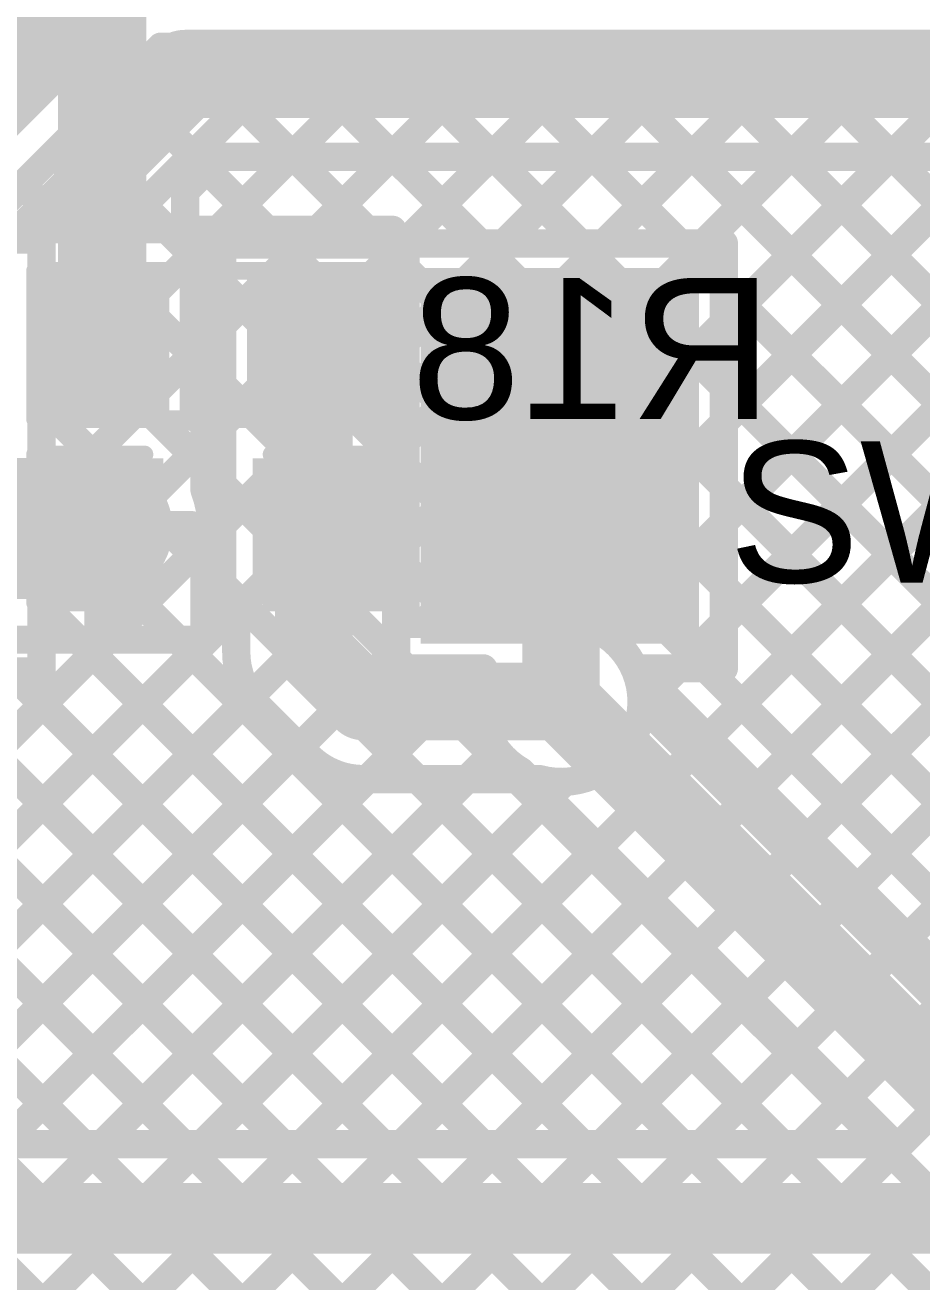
# Model space of a CAD drawing. Header units: millimetres. Extents: x 0 to 214, y 0 to 214.
# Drawn here: x 0.9474 to 1.2014, y 3.402 to 3.7581 of the extents above; entities that cross this region are included whole.
import ezdxf

# ---------------------------------------------------------------- set-up
doc = ezdxf.new("R2010")
doc.units = ezdxf.units.MM
doc.header["$MEASUREMENT"] = 0
for name, color, linetype in [('BottomLayer', 5, 'Continuous'), ('BottomOverlay', 54, 'Continuous'), ('BottomPaste', 16, 'Continuous'), ('BottomSolder', 6, 'Continuous'), ('TopLayer', 1, 'Continuous'), ('TopOverlay', 2, 'Continuous'), ('TopPaste', 8, 'Continuous'), ('TopSolder', 216, 'Continuous'), ('ViaHoleLayer', 16, 'Continuous')]:
    doc.layers.add(name, color=color, linetype=linetype)
doc.styles.add('Arial', font='', dxfattribs={"height": 0.2})
doc.styles.get('Arial').set_extended_font_data('Arial')

# ---------------------------------------------------------------- blocks, each defined once
blk = doc.blocks.new('TL3300CF160Q_186')
at = {"layer": 'TopLayer'}
blk.add_hatch(color=1, dxfattribs=at).paths.add_polyline_path([(-0.25591, -0.13386), (-0.35433, -0.13386), (-0.35433, -0.06299), (-0.25591, -0.06299)])
at = {"layer": 'TopPaste'}
blk.add_hatch(color=8, dxfattribs=at).paths.add_polyline_path([(-0.25591, -0.13386), (-0.35433, -0.13386), (-0.35433, -0.06299), (-0.25591, -0.06299)])
at = {"layer": 'TopSolder'}
blk.add_hatch(color=216, dxfattribs=at).paths.add_polyline_path([(-0.25191, -0.13786), (-0.35833, -0.13786), (-0.35833, -0.05899), (-0.25191, -0.05899)])
at = {"layer": 'TopOverlay', "const_width": 0.00787}
blk.add_lwpolyline([(-0.24098, 0.05284), (-0.241, -0.051)], dxfattribs=at)
at = {"layer": 'TopOverlay', "const_width": 0.00394}
for points in [[(-0.24295, 0.05284, 1), (-0.23902, 0.05284, 1)], [(-0.24297, -0.051, 1), (-0.23903, -0.051, 1)]]:
    blk.add_lwpolyline(points, format="xyb", close=True, dxfattribs=at)
blk = doc.blocks.new('RES_0603_B_229')
at = {"layer": 'BottomLayer'}
for points in [[(-0.045, -0.0175), (-0.045, 0.0175), (-0.015, 0.0175), (-0.015, -0.0175)], [(0.015, -0.0175), (0.015, 0.0175), (0.045, 0.0175), (0.045, -0.0175)]]:
    blk.add_hatch(color=5, dxfattribs=at).paths.add_polyline_path(points)
at = {"layer": 'BottomPaste'}
for points in [[(-0.045, -0.0175), (-0.045, 0.0175), (-0.015, 0.0175), (-0.015, -0.0175)], [(0.015, -0.0175), (0.015, 0.0175), (0.045, 0.0175), (0.045, -0.0175)]]:
    blk.add_hatch(color=16, dxfattribs=at).paths.add_polyline_path(points)
at = {"layer": 'BottomSolder'}
for points in [[(-0.049, -0.0215), (-0.049, 0.0215), (-0.011, 0.0215), (-0.011, -0.0215)], [(0.011, -0.0215), (0.011, 0.0215), (0.049, 0.0215), (0.049, -0.0215)]]:
    blk.add_hatch(color=6, dxfattribs=at).paths.add_polyline_path(points)
at = {"layer": 'BottomOverlay', "const_width": 0.005}
for points in [[(-0.049, 0.021), (-0.049, -0.021)], [(0.049, 0.021), (-0.049, 0.021)], [(0.049, 0.021), (0.049, -0.021)], [(0.049, -0.021), (-0.049, -0.021)]]:
    blk.add_lwpolyline(points, dxfattribs=at)
at = {"layer": 'BottomOverlay', "const_width": 0.0025}
for points in [[(-0.05025, 0.021, 1), (-0.04775, 0.021, 1)], [(-0.05025, 0.021, 1), (-0.04775, 0.021, 1)], [(0.04775, 0.021, 1), (0.05025, 0.021, 1)], [(0.04775, 0.021, 1), (0.05025, 0.021, 1)], [(-0.05025, -0.021, 1), (-0.04775, -0.021, 1)], [(-0.05025, -0.021, 1), (-0.04775, -0.021, 1)], [(0.04775, -0.021, 1), (0.05025, -0.021, 1)], [(0.04775, -0.021, 1), (0.05025, -0.021, 1)]]:
    blk.add_lwpolyline(points, format="xyb", close=True, dxfattribs=at)
blk = doc.blocks.new('C__0603_B_282')
at = {"layer": 'BottomLayer'}
for points in [[(-0.045, -0.0175), (-0.045, 0.0175), (-0.015, 0.0175), (-0.015, -0.0175)], [(0.015, -0.0175), (0.015, 0.0175), (0.045, 0.0175), (0.045, -0.0175)]]:
    blk.add_hatch(color=5, dxfattribs=at).paths.add_polyline_path(points)
at = {"layer": 'BottomPaste'}
for points in [[(-0.045, -0.0175), (-0.045, 0.0175), (-0.015, 0.0175), (-0.015, -0.0175)], [(0.015, -0.0175), (0.015, 0.0175), (0.045, 0.0175), (0.045, -0.0175)]]:
    blk.add_hatch(color=16, dxfattribs=at).paths.add_polyline_path(points)
at = {"layer": 'BottomSolder'}
for points in [[(-0.04736, -0.01986), (-0.04736, 0.01986), (-0.01264, 0.01986), (-0.01264, -0.01986)], [(0.01264, -0.01986), (0.01264, 0.01986), (0.04736, 0.01986), (0.04736, -0.01986)]]:
    blk.add_hatch(color=6, dxfattribs=at).paths.add_polyline_path(points)
at = {"layer": 'BottomOverlay', "const_width": 0.005}
for points in [[(-0.049, -0.021), (-0.049, 0.021)], [(-0.049, 0.021), (-0.018, 0.021)], [(0.018, 0.021), (0.049, 0.021)], [(0.049, -0.021), (0.049, 0.021)], [(-0.049, -0.021), (-0.018, -0.021)], [(0.018, -0.021), (0.049, -0.021)]]:
    blk.add_lwpolyline(points, dxfattribs=at)
at = {"layer": 'BottomOverlay', "const_width": 0.0025}
for points in [[(-0.05025, 0.021, 1), (-0.04775, 0.021, 1)], [(-0.05025, 0.021, 1), (-0.04775, 0.021, 1)], [(-0.01925, 0.021, 1), (-0.01675, 0.021, 1)], [(0.01675, 0.021, 1), (0.01925, 0.021, 1)], [(0.04775, 0.021, 1), (0.05025, 0.021, 1)], [(0.04775, 0.021, 1), (0.05025, 0.021, 1)], [(-0.05025, -0.021, 1), (-0.04775, -0.021, 1)], [(-0.05025, -0.021, 1), (-0.04775, -0.021, 1)], [(-0.01925, -0.021, 1), (-0.01675, -0.021, 1)], [(0.01675, -0.021, 1), (0.01925, -0.021, 1)], [(0.04775, -0.021, 1), (0.05025, -0.021, 1)], [(0.04775, -0.021, 1), (0.05025, -0.021, 1)]]:
    blk.add_lwpolyline(points, format="xyb", close=True, dxfattribs=at)

msp = doc.modelspace()

# ---------------------------------------------------------------- hatches: boundary and pattern name
at = {"layer": 'BottomLayer'}
h = msp.add_hatch(color=5, dxfattribs=at)
edge = h.paths.add_edge_path()
edge.add_arc((1.09916, 3.56645), 0.01181, 0, 360)
at = {"layer": 'TopLayer'}
h = msp.add_hatch(color=1, dxfattribs=at)
edge = h.paths.add_edge_path()
edge.add_arc((1.09916, 3.56645), 0.01181, 0, 360)
at = {"layer": 'ViaHoleLayer'}
h = msp.add_hatch(color=16, dxfattribs=at)
edge = h.paths.add_edge_path()
edge.add_arc((1.09916, 3.56645), 0.00591, 0, 360)

# ---------------------------------------------------------------- linework, layer by layer
at = {"layer": 'BottomLayer'}
for points, const_width in [([(0.96916, 3.72073), (0.96916, 3.77884)], 0.025), ([(0.96916, 3.72073), (0.9927, 3.74427)], 0.025), ([(0.9927, 3.74427), (1.4487, 3.74427)], 0.025), ([(0.9676, 3.71917), (0.96916, 3.72073)], 0.025), ([(0.96916, 3.66745), (0.96916, 3.72073)], 0.025), ([(0.756, 3.11474), (1.36203, 3.72077)], 0.008), ([(0.756, 3.08646), (1.39032, 3.72077)], 0.008), ([(0.756, 3.14302), (1.33375, 3.72077)], 0.008), ([(0.756, 3.17131), (1.30547, 3.72077)], 0.008), ([(0.99266, 3.711), (1.00243, 3.72077)], 0.008), ([(0.99516, 3.69331), (1.02262, 3.72077)], 0.008), ([(1.00243, 3.72077), (1.43897, 3.72077)], 0.008), ([(1.02351, 3.72077), (1.04834, 3.69595)], 0.008), ([(1.02608, 3.69595), (1.05091, 3.72077)], 0.008), ([(1.0518, 3.72077), (1.3305, 3.44207)], 0.008), ([(1.05436, 3.69595), (1.07919, 3.72077)], 0.008), ([(1.05516, 3.66845), (1.10747, 3.72077)], 0.008), ([(1.05516, 3.64017), (1.13576, 3.72077)], 0.008), ([(1.05516, 3.61189), (1.16404, 3.72077)], 0.008), ([(1.06, 3.58845), (1.19233, 3.72077)], 0.008), ([(1.08008, 3.72077), (1.3305, 3.47036)], 0.008), ([(1.08828, 3.58845), (1.22061, 3.72077)], 0.008), ([(1.10837, 3.72077), (1.33171, 3.49743)], 0.008), ([(1.11283, 3.58471), (1.2489, 3.72077)], 0.008), ([(1.12195, 3.56554), (1.27718, 3.72077)], 0.008), ([(1.13665, 3.72077), (1.34551, 3.51191)], 0.008), ([(1.16494, 3.72077), (1.4445, 3.44121)], 0.008), ([(1.19322, 3.72077), (1.4445, 3.46949)], 0.008), ([(0.99883, 3.71717), (1.02006, 3.69595)], 0.008), ([(0.99266, 3.69595), (0.99266, 3.711)], 0.008), ([(0.99516, 3.64695), (0.99516, 3.69595)], 0.008), ([(0.99516, 3.69256), (1.00316, 3.68456)], 0.008), ([(1.00316, 3.69595), (1.05516, 3.69595)], 0.008), ([(1.00316, 3.64395), (1.00316, 3.69595)], 0.008), ([(1.05516, 3.64395), (1.05516, 3.69595)], 0.008), ([(1.05516, 3.68913), (1.3305, 3.41379)], 0.008), ([(0.99516, 3.66502), (1.00316, 3.67302)], 0.008), ([(1.02916, 3.61545), (1.02916, 3.66745)], 0.022), ([(0.99516, 3.66428), (1.00316, 3.65628)], 0.008), ([(1.05516, 3.66085), (1.3305, 3.3855)], 0.008), ([(0.99816, 3.6264), (0.99816, 3.64695)], 0.008), ([(0.99816, 3.63974), (1.00316, 3.64474)], 0.008), ([(1.00316, 3.63895), (1.00316, 3.64395)], 0.008), ([(1.00316, 3.63895), (1.00316, 3.64395)], 0.008), ([(1.05516, 3.63895), (1.05516, 3.64395)], 0.008), ([(1.05516, 3.63895), (1.05516, 3.64395)], 0.008), ([(1.00316, 3.58695), (1.00316, 3.63895)], 0.008), ([(1.05516, 3.58845), (1.05516, 3.63895)], 0.008), ([(0.99816, 3.63299), (1.00316, 3.62799)], 0.008), ([(1.05516, 3.63256), (1.09847, 3.58925)], 0.008), ([(0.85057, 3.61545), (0.96916, 3.61545)], 0.04), ([(1.02916, 3.58045), (1.02916, 3.61545)], 0.022), ([(0.756, 3.05817), (1.31748, 3.61965)], 0.008), ([(0.96916, 3.61545), (0.99416, 3.61545)], 0.01), ([(0.96916, 3.58795), (0.96916, 3.61545)], 0.01), ([(1.00009, 3.61339), (1.00316, 3.61645)], 0.008), ([(0.99816, 3.58395), (0.99816, 3.60449)], 0.008), ([(0.99822, 3.60465), (1.00316, 3.59971)], 0.008), ([(1.05516, 3.60428), (1.07099, 3.58845)], 0.008), ([(0.756, 3.02989), (1.32321, 3.5971)], 0.008), ([(0.756, 3.34101), (1.00316, 3.58817)], 0.008), ([(0.756, 3.0016), (1.33996, 3.58556)], 0.008), ([(1.00316, 3.58695), (1.00716, 3.58695)], 0.008), ([(1.00716, 3.58045), (1.00716, 3.58695)], 0.008), ([(1.02916, 3.58045), (1.04316, 3.56645)], 0.022), ([(1.05516, 3.58845), (1.09313, 3.58845)], 0.008), ([(0.756, 2.97332), (1.36713, 3.58445)], 0.008), ([(0.756, 3.3693), (0.97065, 3.58395)], 0.008), ([(0.7648, 3.5835), (1.3305, 3.01781)], 0.008), ([(0.79309, 3.5835), (1.3305, 3.04609)], 0.008), ([(0.82137, 3.5835), (1.3305, 3.07438)], 0.008), ([(0.84966, 3.5835), (1.3305, 3.10266)], 0.008), ([(0.877, 3.58445), (1.3305, 3.13094)], 0.008), ([(0.90528, 3.58445), (1.3305, 3.15923)], 0.008), ([(0.93357, 3.58445), (1.3305, 3.18751)], 0.008), ([(0.94016, 3.58395), (0.99816, 3.58395)], 0.008), ([(0.96235, 3.58395), (1.3305, 3.2158)], 0.008), ([(0.99064, 3.58395), (1.3305, 3.24408)], 0.008), ([(1.04316, 3.56645), (1.09916, 3.56645)], 0.022), ([(0.756, 3.31273), (1.01112, 3.56785)], 0.008), ([(1.01364, 3.56485), (1.02756, 3.55093)], 0.008), ([(1.12196, 3.56576), (1.3305, 3.35722)], 0.008), ([(0.756, 3.28445), (1.02502, 3.55347)], 0.008), ([(1.1119, 3.54753), (1.3305, 3.32893)], 0.008), ([(0.756, 3.22788), (1.07257, 3.54445)], 0.008), ([(0.756, 3.25616), (1.04428, 3.54445)], 0.008), ([(0.756, 3.19959), (1.10006, 3.54365)], 0.008), ([(1.04316, 3.54445), (1.09313, 3.54445)], 0.008), ([(1.05842, 3.54445), (1.3305, 3.27237)], 0.008), ([(1.0867, 3.54445), (1.3305, 3.30065)], 0.008)]:
    msp.add_lwpolyline(points, dxfattribs=dict(at, const_width=const_width))
for points, const_width in [([(0.98645, 3.74427, 1), (0.99895, 3.74427, 1)], 0.0125), ([(0.98645, 3.74427, 1), (0.99895, 3.74427, 1)], 0.0125), ([(0.96291, 3.72073, 1), (0.97541, 3.72073, 1)], 0.0125), ([(0.96291, 3.72073, 1), (0.97541, 3.72073, 1)], 0.0125), ([(0.96291, 3.72073, 1), (0.97541, 3.72073, 1)], 0.0125), ([(0.96291, 3.72073, 1), (0.97541, 3.72073, 1)], 0.0125), ([(0.96135, 3.71917, 1), (0.97385, 3.71917, 1)], 0.0125), ([(1.00043, 3.72077, 1), (1.00443, 3.72077, 1)], 0.004), ([(1.00043, 3.72077, 1), (1.00443, 3.72077, 1)], 0.004), ([(1.02062, 3.72077, 1), (1.02462, 3.72077, 1)], 0.004), ([(1.02151, 3.72077, 1), (1.02551, 3.72077, 1)], 0.004), ([(1.04891, 3.72077, 1), (1.05291, 3.72077, 1)], 0.004), ([(1.0498, 3.72077, 1), (1.0538, 3.72077, 1)], 0.004), ([(1.07719, 3.72077, 1), (1.08119, 3.72077, 1)], 0.004), ([(1.07808, 3.72077, 1), (1.08208, 3.72077, 1)], 0.004), ([(1.10547, 3.72077, 1), (1.10947, 3.72077, 1)], 0.004), ([(1.10637, 3.72077, 1), (1.11037, 3.72077, 1)], 0.004), ([(1.13376, 3.72077, 1), (1.13776, 3.72077, 1)], 0.004), ([(1.13465, 3.72077, 1), (1.13865, 3.72077, 1)], 0.004), ([(1.16204, 3.72077, 1), (1.16604, 3.72077, 1)], 0.004), ([(1.16294, 3.72077, 1), (1.16694, 3.72077, 1)], 0.004), ([(1.19033, 3.72077, 1), (1.19433, 3.72077, 1)], 0.004), ([(1.19122, 3.72077, 1), (1.19522, 3.72077, 1)], 0.004), ([(0.99683, 3.71717, 1), (1.00083, 3.71717, 1)], 0.004), ([(0.99066, 3.711, 1), (0.99466, 3.711, 1)], 0.004), ([(0.99066, 3.711, 1), (0.99466, 3.711, 1)], 0.004), ([(0.99066, 3.69595, 1), (0.99466, 3.69595, 1)], 0.004), ([(0.99316, 3.69595, 1), (0.99716, 3.69595, 1)], 0.004), ([(0.99316, 3.69331, 1), (0.99716, 3.69331, 1)], 0.004), ([(0.99316, 3.69256, 1), (0.99716, 3.69256, 1)], 0.004), ([(1.00116, 3.69595, 1), (1.00516, 3.69595, 1)], 0.004), ([(1.00116, 3.69595, 1), (1.00516, 3.69595, 1)], 0.004), ([(1.01806, 3.69595, 1), (1.02206, 3.69595, 1)], 0.004), ([(1.02408, 3.69595, 1), (1.02808, 3.69595, 1)], 0.004), ([(1.04634, 3.69595, 1), (1.05034, 3.69595, 1)], 0.004), ([(1.05236, 3.69595, 1), (1.05636, 3.69595, 1)], 0.004), ([(1.05316, 3.69595, 1), (1.05716, 3.69595, 1)], 0.004), ([(1.05316, 3.69595, 1), (1.05716, 3.69595, 1)], 0.004), ([(1.05316, 3.68913, 1), (1.05716, 3.68913, 1)], 0.004), ([(1.00116, 3.68456, 1), (1.00516, 3.68456, 1)], 0.004), ([(0.96291, 3.66745, 1), (0.97541, 3.66745, 1)], 0.0125), ([(1.00116, 3.67302, 1), (1.00516, 3.67302, 1)], 0.004), ([(1.02366, 3.66745, 1), (1.03466, 3.66745, 1)], 0.011), ([(1.05316, 3.66845, 1), (1.05716, 3.66845, 1)], 0.004), ([(0.99316, 3.66502, 1), (0.99716, 3.66502, 1)], 0.004), ([(0.99316, 3.66428, 1), (0.99716, 3.66428, 1)], 0.004), ([(1.05316, 3.66085, 1), (1.05716, 3.66085, 1)], 0.004), ([(1.00116, 3.65628, 1), (1.00516, 3.65628, 1)], 0.004), ([(0.99316, 3.64695, 1), (0.99716, 3.64695, 1)], 0.004), ([(0.99616, 3.64695, 1), (1.00016, 3.64695, 1)], 0.004), ([(1.00116, 3.64474, 1), (1.00516, 3.64474, 1)], 0.004), ([(1.00116, 3.64395, 1), (1.00516, 3.64395, 1)], 0.004), ([(1.00116, 3.64395, 1), (1.00516, 3.64395, 1)], 0.004), ([(1.00116, 3.64395, 1), (1.00516, 3.64395, 1)], 0.004), ([(1.05316, 3.64395, 1), (1.05716, 3.64395, 1)], 0.004), ([(1.05316, 3.64395, 1), (1.05716, 3.64395, 1)], 0.004), ([(1.05316, 3.64395, 1), (1.05716, 3.64395, 1)], 0.004), ([(0.99616, 3.63974, 1), (1.00016, 3.63974, 1)], 0.004), ([(1.05316, 3.64017, 1), (1.05716, 3.64017, 1)], 0.004), ([(1.00116, 3.63895, 1), (1.00516, 3.63895, 1)], 0.004), ([(1.00116, 3.63895, 1), (1.00516, 3.63895, 1)], 0.004), ([(1.00116, 3.63895, 1), (1.00516, 3.63895, 1)], 0.004), ([(1.05316, 3.63895, 1), (1.05716, 3.63895, 1)], 0.004), ([(1.05316, 3.63895, 1), (1.05716, 3.63895, 1)], 0.004), ([(1.05316, 3.63895, 1), (1.05716, 3.63895, 1)], 0.004), ([(0.99616, 3.63299, 1), (1.00016, 3.63299, 1)], 0.004), ([(1.05316, 3.63256, 1), (1.05716, 3.63256, 1)], 0.004), ([(0.95916, 3.61545, 1), (0.97916, 3.61545, 1)], 0.02), ([(0.99616, 3.6264, 1), (1.00016, 3.6264, 1)], 0.004), ([(0.99616, 3.6264, 1), (1.00016, 3.6264, 1)], 0.004), ([(1.00116, 3.62799, 1), (1.00516, 3.62799, 1)], 0.004), ([(1.02366, 3.61545, 1), (1.03466, 3.61545, 1)], 0.011), ([(1.02366, 3.61545, 1), (1.03466, 3.61545, 1)], 0.011), ([(0.96666, 3.61545, 1), (0.97166, 3.61545, 1)], 0.005), ([(0.96666, 3.61545, 1), (0.97166, 3.61545, 1)], 0.005), ([(0.99166, 3.61545, 1), (0.99666, 3.61545, 1)], 0.005), ([(0.99816, 3.61545, 1), (1.00216, 3.61545, 1)], 0.004), ([(0.99816, 3.61545, 1), (1.00216, 3.61545, 1)], 0.004), ([(1.00116, 3.61645, 1), (1.00516, 3.61645, 1)], 0.004), ([(0.99809, 3.61339, 1), (1.00209, 3.61339, 1)], 0.004), ([(1.05316, 3.61189, 1), (1.05716, 3.61189, 1)], 0.004), ([(0.99616, 3.60449, 1), (1.00016, 3.60449, 1)], 0.004), ([(0.99616, 3.60449, 1), (1.00016, 3.60449, 1)], 0.004), ([(0.99622, 3.60465, 1), (1.00022, 3.60465, 1)], 0.004), ([(1.05316, 3.60428, 1), (1.05716, 3.60428, 1)], 0.004), ([(1.00116, 3.59971, 1), (1.00516, 3.59971, 1)], 0.004), ([(1.09647, 3.58925, 1), (1.10047, 3.58925, 1)], 0.004), ([(0.96666, 3.58795, 1), (0.97166, 3.58795, 1)], 0.005), ([(1.00116, 3.58817, 1), (1.00516, 3.58817, 1)], 0.004), ([(1.00116, 3.58695, 1), (1.00516, 3.58695, 1)], 0.004), ([(1.00116, 3.58695, 1), (1.00516, 3.58695, 1)], 0.004), ([(1.00516, 3.58695, 1), (1.00916, 3.58695, 1)], 0.004), ([(1.00516, 3.58695, 1), (1.00916, 3.58695, 1)], 0.004), ([(1.02366, 3.58045, 1), (1.03466, 3.58045, 1)], 0.011), ([(1.02366, 3.58045, 1), (1.03466, 3.58045, 1)], 0.011), ([(1.05316, 3.58845, 1), (1.05716, 3.58845, 1)], 0.004), ([(1.05316, 3.58845, 1), (1.05716, 3.58845, 1)], 0.004), ([(1.058, 3.58845, 1), (1.062, 3.58845, 1)], 0.004), ([(1.06899, 3.58845, 1), (1.07299, 3.58845, 1)], 0.004), ([(1.08628, 3.58845, 1), (1.09028, 3.58845, 1)], 0.004), ([(1.09113, 3.58845, 1), (1.09513, 3.58845, 1)], 0.004), ([(1.09113, 3.58845, 1), (1.09513, 3.58845, 1)], 0.004), ([(0.96035, 3.58395, 1), (0.96435, 3.58395, 1)], 0.004), ([(0.96865, 3.58395, 1), (0.97265, 3.58395, 1)], 0.004), ([(0.98864, 3.58395, 1), (0.99264, 3.58395, 1)], 0.004), ([(0.99616, 3.58395, 1), (1.00016, 3.58395, 1)], 0.004), ([(0.99616, 3.58395, 1), (1.00016, 3.58395, 1)], 0.004), ([(1.11083, 3.58471, 1), (1.11483, 3.58471, 1)], 0.004), ([(1.00516, 3.58045, 1), (1.00916, 3.58045, 1)], 0.004), ([(1.00516, 3.58045, 1), (1.00916, 3.58045, 1)], 0.004), ([(1.00516, 3.58045, 1), (1.00916, 3.58045, 1)], 0.004), ([(1.03766, 3.56645, 1), (1.04866, 3.56645, 1)], 0.011), ([(1.03766, 3.56645, 1), (1.04866, 3.56645, 1)], 0.011), ([(1.09366, 3.56645, 1), (1.10466, 3.56645, 1)], 0.011), ([(1.00912, 3.56785, 1), (1.01312, 3.56785, 1)], 0.004), ([(1.0116, 3.56489, 1), (1.0156, 3.56489, 1)], 0.004), ([(1.01164, 3.56485, 1), (1.01564, 3.56485, 1)], 0.004), ([(1.01164, 3.56485, 1), (1.01564, 3.56485, 1)], 0.004), ([(1.11995, 3.56554, 1), (1.12395, 3.56554, 1)], 0.004), ([(1.11996, 3.56576, 1), (1.12396, 3.56576, 1)], 0.004), ([(1.11997, 3.56645, 1), (1.12397, 3.56645, 1)], 0.004), ([(1.11997, 3.56645, 1), (1.12397, 3.56645, 1)], 0.004), ([(1.02302, 3.55347, 1), (1.02702, 3.55347, 1)], 0.004), ([(1.02556, 3.55093, 1), (1.02956, 3.55093, 1)], 0.004), ([(1.02556, 3.55093, 1), (1.02956, 3.55093, 1)], 0.004), ([(1.0256, 3.55089, 1), (1.0296, 3.55089, 1)], 0.004), ([(1.1099, 3.54753, 1), (1.1139, 3.54753, 1)], 0.004), ([(1.04116, 3.54445, 1), (1.04516, 3.54445, 1)], 0.004), ([(1.04116, 3.54445, 1), (1.04516, 3.54445, 1)], 0.004), ([(1.04116, 3.54445, 1), (1.04516, 3.54445, 1)], 0.004), ([(1.04228, 3.54445, 1), (1.04628, 3.54445, 1)], 0.004), ([(1.05642, 3.54445, 1), (1.06042, 3.54445, 1)], 0.004), ([(1.07057, 3.54445, 1), (1.07457, 3.54445, 1)], 0.004), ([(1.0847, 3.54445, 1), (1.0887, 3.54445, 1)], 0.004), ([(1.09113, 3.54445, 1), (1.09513, 3.54445, 1)], 0.004), ([(1.09113, 3.54445, 1), (1.09513, 3.54445, 1)], 0.004), ([(1.09806, 3.54365, 1), (1.10206, 3.54365, 1)], 0.004)]:
    msp.add_lwpolyline(points, format="xyb", close=True, dxfattribs=dict(at, const_width=const_width))
at = {"layer": 'BottomLayer', "const_width": 0.008}
for points in [[(0.99816, 3.6264, -0.090539), (1.00016, 3.61545)], [(1.00016, 3.61545, -0.090539), (0.99816, 3.60449)], [(1.09313, 3.58845, -0.494904), (1.12197, 3.56645)], [(1.0136, 3.56489, -0.198912), (1.00716, 3.58045)], [(1.01364, 3.56485, -0.199566), (1.00716, 3.58045)], [(1.12197, 3.56645, -0.494904), (1.09313, 3.54445)], [(1.04316, 3.54445, -0.199566), (1.02756, 3.55093)], [(1.04316, 3.54445, -0.198912), (1.0276, 3.55089)]]:
    msp.add_lwpolyline(points, format="xyb", dxfattribs=at)
at = {"layer": 'TopLayer'}
for points, const_width in [([(0.90878, 3.71878), (0.973, 3.783)], 0.04), ([(0.93978, 3.70594), (0.98584, 3.752)], 0.008), ([(0.94263, 3.69735), (0.99728, 3.752)], 0.008), ([(0.952, 3.62187), (1.08213, 3.752)], 0.008), ([(0.952, 3.67844), (1.02556, 3.752)], 0.008), ([(0.952, 3.65015), (1.05385, 3.752)], 0.008), ([(0.98584, 3.752), (1.31786, 3.752)], 0.008), ([(0.99229, 3.752), (1.05244, 3.69185)], 0.008), ([(1.02057, 3.752), (1.07632, 3.69625)], 0.008), ([(1.04886, 3.752), (1.1046, 3.69625)], 0.008), ([(1.05467, 3.69625), (1.11042, 3.752)], 0.008), ([(1.07714, 3.752), (1.13289, 3.69625)], 0.008), ([(1.08295, 3.69625), (1.1387, 3.752)], 0.008), ([(1.10542, 3.752), (1.34551, 3.51191)], 0.008), ([(1.11124, 3.69625), (1.16699, 3.752)], 0.008), ([(1.13371, 3.752), (1.37221, 3.5135)], 0.008), ([(1.13952, 3.69625), (1.19527, 3.752)], 0.008), ([(1.1453, 3.61718), (1.28012, 3.752)], 0.008), ([(1.1453, 3.58889), (1.30841, 3.752)], 0.008), ([(1.1453, 3.64546), (1.25184, 3.752)], 0.008), ([(1.1453, 3.67375), (1.22355, 3.752)], 0.008), ([(1.16199, 3.752), (1.31558, 3.59841)], 0.008), ([(1.19028, 3.752), (1.31558, 3.62669)], 0.008), ([(1.1407, 3.55601), (1.32728, 3.74259)], 0.008), ([(0.97492, 3.74108), (1.05244, 3.66357)], 0.008), ([(1.15485, 3.54187), (1.34142, 3.72844)], 0.008), ([(0.96078, 3.72694), (1.05244, 3.63528)], 0.008), ([(0.94664, 3.7128), (1.05244, 3.607)], 0.008), ([(0.93978, 3.69735), (0.952, 3.69735)], 0.008), ([(0.952, 3.57496), (0.952, 3.69735)], 0.008), ([(1.05244, 3.69625), (1.1453, 3.69625)], 0.008), ([(1.05244, 3.69402), (1.05467, 3.69625)], 0.008), ([(1.05244, 3.57583), (1.05244, 3.69625)], 0.008), ([(1.1453, 3.57583), (1.1453, 3.69625)], 0.008), ([(0.952, 3.59358), (1.05244, 3.69402)], 0.008), ([(1.1453, 3.68384), (1.33171, 3.49743)], 0.008), ([(0.952, 3.67915), (1.05244, 3.57871)], 0.008), ([(1.16899, 3.52773), (1.31558, 3.67432)], 0.008), ([(0.8662, 3.4795), (1.05244, 3.66573)], 0.008), ([(1.1453, 3.65555), (1.32586, 3.475)], 0.008), ([(0.952, 3.65087), (1.16187, 3.441)], 0.008), ([(1.09916, 3.56645), (1.09916, 3.63575)], 0.022), ([(1.18313, 3.51358), (1.31558, 3.64604)], 0.008), ([(0.88034, 3.46536), (1.05244, 3.63745)], 0.008), ([(1.1453, 3.62727), (1.29757, 3.475)], 0.008), ([(0.952, 3.62258), (1.13358, 3.441)], 0.008), ([(1.19727, 3.49944), (1.31558, 3.61775)], 0.008), ([(0.89448, 3.45121), (1.05244, 3.60916)], 0.008), ([(1.1453, 3.59899), (1.26929, 3.475)], 0.008), ([(0.952, 3.5943), (1.1053, 3.441)], 0.008), ([(0.91255, 3.441), (1.05244, 3.58088)], 0.008), ([(1.05244, 3.57871), (1.05532, 3.57583)], 0.008), ([(0.826, 3.57496), (0.952, 3.57496)], 0.008), ([(0.82992, 3.57496), (0.96388, 3.441)], 0.008), ([(0.8582, 3.57496), (0.99216, 3.441)], 0.008), ([(0.88648, 3.57496), (1.02044, 3.441)], 0.008), ([(0.91477, 3.57496), (1.04873, 3.441)], 0.008), ([(0.94084, 3.441), (1.07567, 3.57583)], 0.008), ([(0.94305, 3.57496), (1.07701, 3.441)], 0.008), ([(1.05244, 3.57583), (1.07716, 3.57583)], 0.008), ([(1.05532, 3.57583), (1.19015, 3.441)], 0.008), ([(1.07716, 3.57247), (1.07716, 3.57583)], 0.008), ([(1.12116, 3.57583), (1.1453, 3.57583)], 0.008), ([(1.12116, 3.57556), (1.22171, 3.475)], 0.008), ([(1.12656, 3.57015), (1.13224, 3.57583)], 0.008), ([(1.14017, 3.57583), (1.241, 3.475)], 0.008), ([(1.09916, 3.56645), (1.2126, 3.453)], 0.022), ([(0.96912, 3.441), (1.0809, 3.55277)], 0.008), ([(1.08786, 3.54663), (1.19349, 3.441)], 0.008), ([(0.99741, 3.441), (1.09545, 3.53904)], 0.008), ([(1.02569, 3.441), (1.10959, 3.5249)], 0.008), ([(1.05398, 3.441), (1.12373, 3.51076)], 0.008), ([(1.08226, 3.441), (1.13787, 3.49661)], 0.008), ([(1.11054, 3.441), (1.15202, 3.48247)], 0.008), ([(1.13883, 3.441), (1.16616, 3.46833)], 0.008), ([(1.16711, 3.441), (1.1803, 3.45419)], 0.008), ([(0.9047, 3.441), (1.19349, 3.441)], 0.008), ([(0.896, 3.42), (1.4, 3.42)], 0.02)]:
    msp.add_lwpolyline(points, dxfattribs=dict(at, const_width=const_width))
for points, const_width in [([(0.98384, 3.752, 1), (0.98784, 3.752, 1)], 0.004), ([(0.98384, 3.752, 1), (0.98784, 3.752, 1)], 0.004), ([(0.99029, 3.752, 1), (0.99429, 3.752, 1)], 0.004), ([(0.99528, 3.752, 1), (0.99928, 3.752, 1)], 0.004), ([(1.01857, 3.752, 1), (1.02257, 3.752, 1)], 0.004), ([(1.02356, 3.752, 1), (1.02756, 3.752, 1)], 0.004), ([(1.04686, 3.752, 1), (1.05086, 3.752, 1)], 0.004), ([(1.05185, 3.752, 1), (1.05585, 3.752, 1)], 0.004), ([(1.07514, 3.752, 1), (1.07914, 3.752, 1)], 0.004), ([(1.08013, 3.752, 1), (1.08413, 3.752, 1)], 0.004), ([(1.10342, 3.752, 1), (1.10742, 3.752, 1)], 0.004), ([(1.10842, 3.752, 1), (1.11242, 3.752, 1)], 0.004), ([(1.13171, 3.752, 1), (1.13571, 3.752, 1)], 0.004), ([(1.1367, 3.752, 1), (1.1407, 3.752, 1)], 0.004), ([(1.15999, 3.752, 1), (1.16399, 3.752, 1)], 0.004), ([(1.16499, 3.752, 1), (1.16899, 3.752, 1)], 0.004), ([(1.18828, 3.752, 1), (1.19228, 3.752, 1)], 0.004), ([(1.19327, 3.752, 1), (1.19727, 3.752, 1)], 0.004), ([(0.97292, 3.74108, 1), (0.97692, 3.74108, 1)], 0.004), ([(0.95878, 3.72694, 1), (0.96278, 3.72694, 1)], 0.004), ([(0.94464, 3.7128, 1), (0.94864, 3.7128, 1)], 0.004), ([(0.95, 3.69735, 1), (0.954, 3.69735, 1)], 0.004), ([(0.95, 3.69735, 1), (0.954, 3.69735, 1)], 0.004), ([(1.05044, 3.69625, 1), (1.05444, 3.69625, 1)], 0.004), ([(1.05044, 3.69625, 1), (1.05444, 3.69625, 1)], 0.004), ([(1.05267, 3.69625, 1), (1.05667, 3.69625, 1)], 0.004), ([(1.05267, 3.69625, 1), (1.05667, 3.69625, 1)], 0.004), ([(1.07432, 3.69625, 1), (1.07832, 3.69625, 1)], 0.004), ([(1.08095, 3.69625, 1), (1.08495, 3.69625, 1)], 0.004), ([(1.1026, 3.69625, 1), (1.1066, 3.69625, 1)], 0.004), ([(1.10924, 3.69625, 1), (1.11324, 3.69625, 1)], 0.004), ([(1.13089, 3.69625, 1), (1.13489, 3.69625, 1)], 0.004), ([(1.13752, 3.69625, 1), (1.14152, 3.69625, 1)], 0.004), ([(1.1433, 3.69625, 1), (1.1473, 3.69625, 1)], 0.004), ([(1.1433, 3.69625, 1), (1.1473, 3.69625, 1)], 0.004), ([(1.05044, 3.69402, 1), (1.05444, 3.69402, 1)], 0.004), ([(1.05044, 3.69402, 1), (1.05444, 3.69402, 1)], 0.004), ([(1.05044, 3.69185, 1), (1.05444, 3.69185, 1)], 0.004), ([(1.1433, 3.68384, 1), (1.1473, 3.68384, 1)], 0.004), ([(0.95, 3.67915, 1), (0.954, 3.67915, 1)], 0.004), ([(0.95, 3.67844, 1), (0.954, 3.67844, 1)], 0.004), ([(1.1433, 3.67375, 1), (1.1473, 3.67375, 1)], 0.004), ([(1.05044, 3.66573, 1), (1.05444, 3.66573, 1)], 0.004), ([(1.05044, 3.66357, 1), (1.05444, 3.66357, 1)], 0.004), ([(1.1433, 3.65555, 1), (1.1473, 3.65555, 1)], 0.004), ([(0.95, 3.65087, 1), (0.954, 3.65087, 1)], 0.004), ([(0.95, 3.65015, 1), (0.954, 3.65015, 1)], 0.004), ([(1.09366, 3.63575, 1), (1.10466, 3.63575, 1)], 0.011), ([(1.1433, 3.64546, 1), (1.1473, 3.64546, 1)], 0.004), ([(1.05044, 3.63745, 1), (1.05444, 3.63745, 1)], 0.004), ([(1.05044, 3.63528, 1), (1.05444, 3.63528, 1)], 0.004), ([(1.1433, 3.62727, 1), (1.1473, 3.62727, 1)], 0.004), ([(0.95, 3.62258, 1), (0.954, 3.62258, 1)], 0.004), ([(0.95, 3.62187, 1), (0.954, 3.62187, 1)], 0.004), ([(1.1433, 3.61718, 1), (1.1473, 3.61718, 1)], 0.004), ([(1.05044, 3.60916, 1), (1.05444, 3.60916, 1)], 0.004), ([(1.05044, 3.607, 1), (1.05444, 3.607, 1)], 0.004), ([(1.1433, 3.59899, 1), (1.1473, 3.59899, 1)], 0.004), ([(0.95, 3.5943, 1), (0.954, 3.5943, 1)], 0.004), ([(0.95, 3.59358, 1), (0.954, 3.59358, 1)], 0.004), ([(1.1433, 3.58889, 1), (1.1473, 3.58889, 1)], 0.004), ([(1.05044, 3.58088, 1), (1.05444, 3.58088, 1)], 0.004), ([(1.05044, 3.57871, 1), (1.05444, 3.57871, 1)], 0.004), ([(1.05044, 3.57871, 1), (1.05444, 3.57871, 1)], 0.004), ([(0.95, 3.57496, 1), (0.954, 3.57496, 1)], 0.004), ([(0.95, 3.57496, 1), (0.954, 3.57496, 1)], 0.004), ([(1.05044, 3.57583, 1), (1.05444, 3.57583, 1)], 0.004), ([(1.05044, 3.57583, 1), (1.05444, 3.57583, 1)], 0.004), ([(1.05332, 3.57583, 1), (1.05732, 3.57583, 1)], 0.004), ([(1.05332, 3.57583, 1), (1.05732, 3.57583, 1)], 0.004), ([(1.07367, 3.57583, 1), (1.07767, 3.57583, 1)], 0.004), ([(1.07516, 3.57583, 1), (1.07916, 3.57583, 1)], 0.004), ([(1.07516, 3.57583, 1), (1.07916, 3.57583, 1)], 0.004), ([(1.11916, 3.57583, 1), (1.12316, 3.57583, 1)], 0.004), ([(1.11916, 3.57556, 1), (1.12316, 3.57556, 1)], 0.004), ([(1.13024, 3.57583, 1), (1.13424, 3.57583, 1)], 0.004), ([(1.13817, 3.57583, 1), (1.14217, 3.57583, 1)], 0.004), ([(1.1433, 3.57583, 1), (1.1473, 3.57583, 1)], 0.004), ([(1.1433, 3.57583, 1), (1.1473, 3.57583, 1)], 0.004), ([(1.07516, 3.57247, 1), (1.07916, 3.57247, 1)], 0.004), ([(1.07516, 3.57247, 1), (1.07916, 3.57247, 1)], 0.004), ([(1.09366, 3.56645, 1), (1.10466, 3.56645, 1)], 0.011), ([(1.09366, 3.56645, 1), (1.10466, 3.56645, 1)], 0.011), ([(1.12456, 3.57015, 1), (1.12856, 3.57015, 1)], 0.004), ([(1.1387, 3.55601, 1), (1.1427, 3.55601, 1)], 0.004), ([(1.0789, 3.55277, 1), (1.0829, 3.55277, 1)], 0.004), ([(1.08586, 3.54663, 1), (1.08986, 3.54663, 1)], 0.004), ([(1.08586, 3.54663, 1), (1.08986, 3.54663, 1)], 0.004), ([(1.15285, 3.54187, 1), (1.15685, 3.54187, 1)], 0.004), ([(1.09345, 3.53904, 1), (1.09745, 3.53904, 1)], 0.004), ([(1.16699, 3.52773, 1), (1.17099, 3.52773, 1)], 0.004), ([(1.10759, 3.5249, 1), (1.11159, 3.5249, 1)], 0.004), ([(1.18113, 3.51358, 1), (1.18513, 3.51358, 1)], 0.004), ([(1.12173, 3.51076, 1), (1.12573, 3.51076, 1)], 0.004), ([(1.13587, 3.49661, 1), (1.13987, 3.49661, 1)], 0.004), ([(1.19527, 3.49944, 1), (1.19927, 3.49944, 1)], 0.004), ([(1.15002, 3.48247, 1), (1.15402, 3.48247, 1)], 0.004), ([(1.16416, 3.46833, 1), (1.16816, 3.46833, 1)], 0.004), ([(1.1783, 3.45419, 1), (1.1823, 3.45419, 1)], 0.004), ([(0.96188, 3.441, 1), (0.96588, 3.441, 1)], 0.004), ([(0.96712, 3.441, 1), (0.97112, 3.441, 1)], 0.004), ([(0.99016, 3.441, 1), (0.99416, 3.441, 1)], 0.004), ([(0.99541, 3.441, 1), (0.99941, 3.441, 1)], 0.004), ([(1.01844, 3.441, 1), (1.02244, 3.441, 1)], 0.004), ([(1.02369, 3.441, 1), (1.02769, 3.441, 1)], 0.004), ([(1.04673, 3.441, 1), (1.05073, 3.441, 1)], 0.004), ([(1.05198, 3.441, 1), (1.05598, 3.441, 1)], 0.004), ([(1.07501, 3.441, 1), (1.07901, 3.441, 1)], 0.004), ([(1.08026, 3.441, 1), (1.08426, 3.441, 1)], 0.004), ([(1.1033, 3.441, 1), (1.1073, 3.441, 1)], 0.004), ([(1.10854, 3.441, 1), (1.11254, 3.441, 1)], 0.004), ([(1.13158, 3.441, 1), (1.13558, 3.441, 1)], 0.004), ([(1.13683, 3.441, 1), (1.14083, 3.441, 1)], 0.004), ([(1.15987, 3.441, 1), (1.16387, 3.441, 1)], 0.004), ([(1.16511, 3.441, 1), (1.16911, 3.441, 1)], 0.004), ([(1.18815, 3.441, 1), (1.19215, 3.441, 1)], 0.004), ([(1.19149, 3.441, 1), (1.19549, 3.441, 1)], 0.004), ([(1.19149, 3.441, 1), (1.19549, 3.441, 1)], 0.004)]:
    msp.add_lwpolyline(points, format="xyb", close=True, dxfattribs=dict(at, const_width=const_width))
at = {"layer": 'TopLayer', "const_width": 0.008}
msp.add_lwpolyline([(1.08786, 3.54663, -0.342613), (1.07716, 3.57247)], format="xyb", dxfattribs=at)

# ---------------------------------------------------------------- block references
for name, p, rotation in [('TL3300CF160Q_186', (1.00044, 3.94116), 90), ('RES_0603_B_229', (0.99916, 3.66745), 180)]:
    msp.add_blockref(name, p, dxfattribs=dict(rotation=rotation))
msp.add_blockref('C__0603_B_282', (0.99916, 3.61545))

# ---------------------------------------------------------------- texts
at = {"layer": 'BottomOverlay', "style": 'Arial', "text_generation_flag": 2}
msp.add_text('R18', height=0.04, dxfattribs=at).set_placement((1.15914, 3.64645))
at = {"layer": 'BottomOverlay', "style": 'Arial'}
msp.add_text('*', height=0.075, rotation=360, dxfattribs=at).set_placement((1.058, 3.57909))
at = {"layer": 'TopOverlay', "style": 'Arial'}
msp.add_text('SW2', height=0.04, dxfattribs=at).set_placement((1.14655, 3.60016))

doc.saveas('drawing.dxf')
